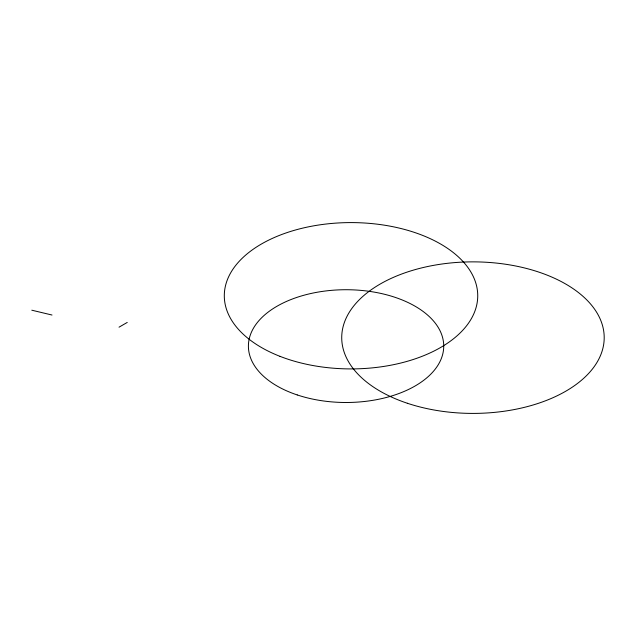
<?xml version="1.0" encoding="UTF-8"?>
<svg xmlns="http://www.w3.org/2000/svg" width="636" height="636" viewBox="0 0 636 636"><rect width="100%" height="100%" fill="white"/><g stroke="black" fill="none" stroke-linecap="round" stroke-linejoin="round"><path stroke-width="0.95" d="M119.035 327.174L127.232 322.436M31.8 310.201L52.009 315.027M297.235 394.94A97.666 56.389 0 0 0 443.729 346.111A97.666 56.389 0 0 0 297.235 297.274A97.666 56.389 0 0 0 297.235 394.94M407.342 403.256A131.239 75.771 0 0 0 604.2 337.637A131.239 75.771 0 0 0 407.342 272.017A131.239 75.771 0 0 0 407.342 403.256M279.991 356.343A126.723 73.164 0 0 0 477.413 300.971A126.723 73.164 0 0 0 295.645 229.946A126.723 73.164 0 0 0 279.991 356.343"/></g></svg>
